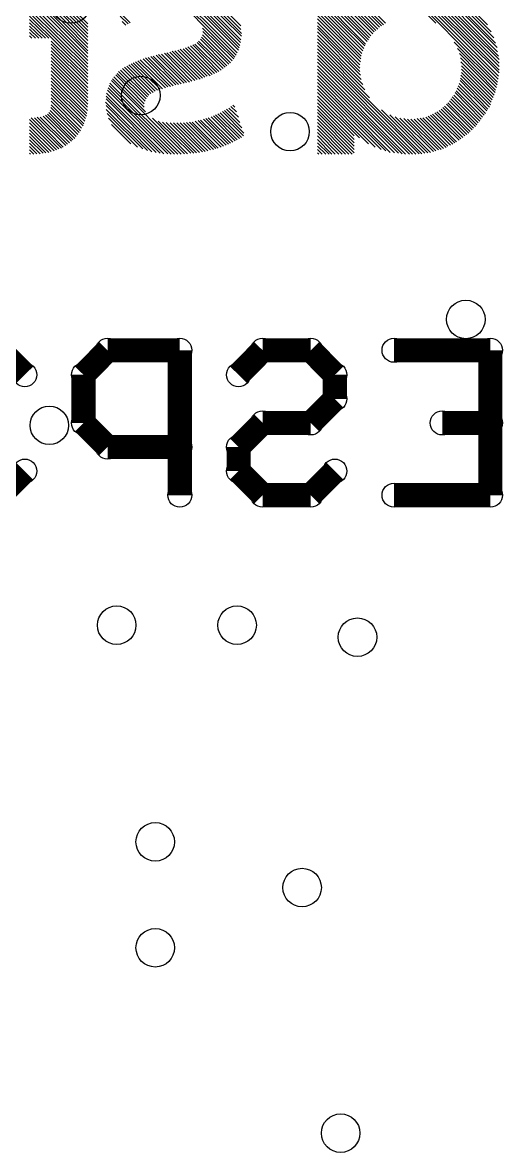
# Model space of a CAD drawing. Extents: x 0 to 23.8, y 0 to 22.7.
# Drawn here: x 6.65 to 9.18, y 9.19 to 15.15 of the extents above; entities that cross this region are included whole.
import ezdxf

# ---------------------------------------------------------------- set-up
doc = ezdxf.new("R2010")
doc.units = 0
doc.layers.get('0').update_dxf_attribs({"linetype": 'CONTINUOUS'})
doc.layers.add('XIAOESP32C3_GBO', color=7, linetype='CONTINUOUS')
doc.layers.add('XIAOESP32C3_TXT', color=14, linetype='CONTINUOUS')

# ---------------------------------------------------------------- blocks, each defined once
blk = doc.blocks.new('ROUND_14')
blk.add_circle((0, 0), 0.0635)
blk = doc.blocks.new('ROUND_3')
blk.add_circle((0, 0), 0)
blk = doc.blocks.new('ROUND_24')
blk.add_circle((0, 0), 0.1016)

msp = doc.modelspace()

# ---------------------------------------------------------------- linework, layer by layer
at = {"layer": 'XIAOESP32C3_GBO'}
for points in [[(8.52932, 15.12824), (8.20166, 15.4559)], [(8.20166, 15.43812), (8.51916, 15.11808)], [(8.509, 15.11046), (8.20166, 15.42034)], [(8.20166, 15.40256), (8.50138, 15.10284)], [(8.49376, 15.09268), (8.20166, 15.38478)], [(6.99008, 15.14602), (6.79704, 15.33906)], [(6.79704, 15.32128), (6.99008, 15.12824)], [(7.37108, 15.367), (7.76478, 14.97076)], [(7.7724, 14.98092), (7.38632, 15.367)], [(7.4041, 15.367), (7.77748, 14.99362)], [(7.7851, 15.00632), (7.42188, 15.36954)], [(7.43966, 15.36954), (7.78764, 15.01902)], [(7.79272, 15.03172), (7.45744, 15.367)], [(7.47522, 15.367), (7.79526, 15.04696)], [(7.7978, 15.0622), (7.49554, 15.36446)], [(7.51586, 15.36192), (7.80034, 15.07998)], [(7.80034, 15.09522), (7.53618, 15.35938)], [(7.55904, 15.35684), (7.7978, 15.11554)], [(7.7978, 15.13586), (7.5819, 15.34922)], [(8.20166, 15.367), (8.4836, 15.08252)], [(8.47598, 15.07236), (8.20166, 15.34922)], [(8.20166, 15.33144), (8.4709, 15.0622)], [(8.8265, 15.14856), (8.61314, 15.36192)], [(8.62838, 15.36446), (9.15162, 14.83868)], [(9.15416, 14.85392), (8.64362, 15.36446)], [(8.6614, 15.367), (9.1567, 14.86916)], [(9.15924, 14.88694), (8.67664, 15.367)], [(8.69442, 15.367), (9.15924, 14.90218)], [(9.15924, 14.91996), (8.7122, 15.367)], [(8.72998, 15.367), (9.15924, 14.93774)], [(9.15924, 14.95806), (8.7503, 15.36446)], [(8.77062, 15.36192), (9.1567, 14.97584)], [(9.15162, 14.9987), (8.79348, 15.35938)], [(8.81634, 15.3543), (9.14908, 15.02156)], [(9.14146, 15.04442), (8.84174, 15.34668)], [(8.86968, 15.33652), (9.1313, 15.07236)], [(9.1186, 15.10284), (8.90016, 15.32128)], [(6.99008, 14.97076), (6.69798, 15.26286)], [(6.71576, 15.26286), (6.99008, 14.98854)], [(6.99008, 15.00378), (6.73354, 15.26286)], [(6.75132, 15.26286), (6.99008, 15.02156)], [(6.99008, 15.03934), (6.7691, 15.26286)], [(6.78688, 15.26286), (6.99008, 15.05712)], [(6.99008, 15.11046), (6.79704, 15.3035)], [(6.79704, 15.28572), (6.99008, 15.09268)], [(6.99008, 15.0749), (6.79704, 15.26794)], [(8.46328, 15.05204), (8.20166, 15.31366)], [(8.20166, 15.29588), (8.45566, 15.03934)], [(8.45058, 15.02918), (8.20166, 15.2781)], [(8.20166, 15.26032), (8.4455, 15.01648)], [(8.40232, 15.27048), (8.53948, 15.13586)], [(8.54964, 15.14094), (8.41248, 15.2781)], [(8.42264, 15.28572), (8.5598, 15.14856)], [(8.9408, 15.29842), (9.09828, 15.14094)], [(6.68274, 15.25778), (6.99008, 14.95298)], [(6.99008, 14.9352), (6.68274, 15.24)], [(6.68274, 15.22222), (6.99008, 14.91742)], [(6.99008, 14.89964), (6.68274, 15.20444)], [(7.2136, 15.1511), (7.1501, 15.2146)], [(8.44042, 15.00378), (8.20166, 15.24254)], [(8.20166, 15.22476), (8.43534, 14.98854)], [(8.4328, 14.97584), (8.20166, 15.20698)], [(6.68274, 15.18666), (6.99008, 14.88186)], [(6.78434, 15.06982), (6.68274, 15.16888)], [(6.68274, 15.1511), (6.76656, 15.06982)], [(7.16026, 15.18666), (7.20344, 15.14602)], [(7.19074, 15.1384), (7.17042, 15.15872)], [(8.20166, 15.1892), (8.43026, 14.9606)], [(8.42772, 14.94536), (8.20166, 15.17142)], [(8.20166, 15.15364), (8.42518, 14.93012)], [(6.74878, 15.06982), (6.68274, 15.13332)], [(6.68274, 15.11808), (6.731, 15.06982)], [(6.71322, 15.06982), (6.68274, 15.1003)], [(6.68274, 15.08252), (6.69544, 15.06982)], [(7.7597, 14.9606), (7.5946, 15.12316)], [(7.74192, 14.94028), (7.5946, 15.0876)], [(7.59714, 15.10538), (7.75208, 14.95044)], [(8.42518, 14.91234), (8.20166, 15.13586)], [(8.20166, 15.12062), (8.42518, 14.89456)], [(8.42772, 14.87424), (8.20166, 15.10284)], [(8.20166, 15.08506), (8.4328, 14.85138)], [(6.99008, 14.86408), (6.79704, 15.05458)], [(6.79704, 15.03934), (6.99008, 14.8463)], [(6.99008, 14.82852), (6.79704, 15.02156)], [(7.6581, 14.8844), (7.5184, 15.0241)], [(7.5311, 15.02918), (7.6708, 14.88948)], [(7.68096, 14.89456), (7.5438, 15.03426)], [(7.55396, 15.03934), (7.69366, 14.90218)], [(7.70382, 14.9098), (7.56666, 15.04696)], [(7.57428, 15.05458), (7.71398, 14.91742)], [(7.72414, 14.92504), (7.58444, 15.06474)], [(7.58952, 15.0749), (7.7343, 14.93266)], [(8.44042, 14.82598), (8.20166, 15.06728)], [(8.20166, 15.0495), (8.45058, 14.79804)], [(8.47598, 14.75486), (8.20166, 15.03172)], [(9.14908, 14.82344), (8.92302, 15.0495)], [(6.79704, 15.00378), (6.99008, 14.81074)], [(6.99008, 14.79296), (6.79704, 14.986)], [(6.79704, 14.96822), (6.99008, 14.77518)], [(7.28218, 14.9606), (7.42696, 14.81582)], [(7.43966, 14.81836), (7.29488, 14.96568)], [(7.30758, 14.96822), (7.4549, 14.82344)], [(7.4676, 14.82598), (7.32282, 14.9733)], [(7.33552, 14.97584), (7.48284, 14.82852)], [(7.49808, 14.8336), (7.35076, 14.98092)], [(7.36346, 14.98346), (7.51078, 14.83614)], [(7.52602, 14.83868), (7.3787, 14.986)], [(7.39394, 14.99108), (7.53872, 14.84376)], [(7.55396, 14.8463), (7.40664, 14.99362)], [(7.42188, 14.99616), (7.56666, 14.85138)], [(7.5819, 14.85392), (7.43458, 15.00124)], [(7.44982, 15.00378), (7.5946, 14.859)], [(7.6073, 14.86408), (7.46506, 15.00632)], [(7.47776, 15.0114), (7.62, 14.86916)], [(7.63524, 14.8717), (7.493, 15.01394)], [(7.5057, 15.01902), (7.6454, 14.87932)], [(8.75284, 14.46022), (8.20166, 15.01394)], [(8.20166, 14.99616), (8.7376, 14.46022)], [(8.71982, 14.45768), (8.20166, 14.97838)], [(8.20166, 14.9606), (8.70204, 14.45768)], [(8.9408, 15.01648), (9.14654, 14.81074)], [(9.14146, 14.7955), (8.95096, 14.98854)], [(8.95604, 14.96568), (9.13892, 14.7828)], [(6.99008, 14.7574), (6.79704, 14.95044)], [(6.79704, 14.93266), (6.99008, 14.73962)], [(6.99008, 14.72184), (6.79704, 14.91488)], [(7.1628, 14.90218), (7.30504, 14.75994)], [(7.31266, 14.7701), (7.17296, 14.9098)], [(7.18312, 14.91742), (7.32282, 14.77772)], [(7.33552, 14.7828), (7.19582, 14.9225)], [(7.20598, 14.93012), (7.34568, 14.79042)], [(7.35838, 14.7955), (7.21868, 14.9352)], [(7.22884, 14.94028), (7.37108, 14.80058)], [(7.38378, 14.80312), (7.24154, 14.94536)], [(7.25424, 14.95044), (7.39902, 14.8082)], [(7.41172, 14.81328), (7.26694, 14.95552)], [(8.6868, 14.45768), (8.20166, 14.94282)], [(8.20166, 14.92504), (8.66648, 14.45768)], [(8.6487, 14.46022), (8.20166, 14.90726)], [(9.13384, 14.7701), (8.95858, 14.94536)], [(8.96112, 14.92504), (9.12876, 14.7574)], [(9.12368, 14.7447), (8.96112, 14.90726)], [(6.79704, 14.8971), (6.98754, 14.7066)], [(6.98754, 14.68882), (6.79704, 14.87932)], [(6.79704, 14.86154), (6.985, 14.67358)], [(6.98246, 14.65834), (6.79704, 14.84376)], [(7.11454, 14.8463), (7.50062, 14.46022)], [(7.29488, 14.6812), (7.11962, 14.85646)], [(7.12724, 14.86662), (7.28726, 14.7066)], [(7.28726, 14.72438), (7.1374, 14.87678)], [(7.14502, 14.8844), (7.29234, 14.73708)], [(7.29742, 14.74978), (7.15264, 14.89456)], [(8.20166, 14.88948), (8.62838, 14.46276)], [(8.60806, 14.4653), (8.20166, 14.8717)], [(8.20166, 14.85392), (8.5852, 14.46784)], [(9.10082, 14.69644), (8.9535, 14.8463)], [(8.95604, 14.859), (9.10844, 14.7066)], [(9.11352, 14.7193), (8.95858, 14.87424)], [(8.96112, 14.88948), (9.1186, 14.732)], [(6.97738, 14.64564), (6.79704, 14.82598)], [(6.79704, 14.8082), (6.97484, 14.63294)], [(6.96976, 14.6177), (6.79704, 14.79042)], [(7.09422, 14.7955), (7.4295, 14.45768)], [(7.44728, 14.45768), (7.09676, 14.8082)], [(7.10184, 14.8209), (7.46506, 14.45768)], [(7.48284, 14.45768), (7.10692, 14.8336)], [(8.56234, 14.47546), (8.20166, 14.83614)], [(8.20166, 14.81836), (8.53694, 14.48308)], [(8.50646, 14.49578), (8.20166, 14.80058)], [(8.20166, 14.7828), (8.4709, 14.51356)], [(8.9281, 14.7828), (9.06526, 14.6431)], [(9.07288, 14.65326), (8.93318, 14.79296)], [(8.93826, 14.80566), (9.0805, 14.66342)], [(9.08812, 14.67358), (8.94334, 14.81836)], [(8.94842, 14.83106), (9.09574, 14.68628)], [(6.79704, 14.77264), (6.96468, 14.60754)], [(6.95706, 14.59484), (6.79704, 14.75486)], [(6.79704, 14.73708), (6.95198, 14.58214)], [(7.08406, 14.732), (7.35076, 14.46784)], [(7.0866, 14.76502), (7.3914, 14.46022)], [(7.37108, 14.46276), (7.0866, 14.74978)], [(7.41172, 14.46022), (7.08914, 14.78026)], [(8.42264, 14.54404), (8.20166, 14.76502)], [(8.20166, 14.74724), (8.3947, 14.5542)], [(8.3947, 14.53642), (8.20166, 14.72946)], [(8.88238, 14.72184), (9.017, 14.58722)], [(9.02462, 14.59484), (8.89, 14.72946)], [(8.89762, 14.73962), (9.03478, 14.605)], [(9.0424, 14.61262), (8.90524, 14.74978)], [(8.91286, 14.75994), (9.05002, 14.62278)], [(9.05764, 14.63294), (8.92048, 14.7701)], [(6.76656, 14.66342), (6.90372, 14.52626)], [(6.91134, 14.53388), (6.77672, 14.6685)], [(6.78434, 14.67866), (6.9215, 14.5415)], [(6.92912, 14.55166), (6.79196, 14.68882)], [(6.7945, 14.70406), (6.93674, 14.56182)], [(6.94436, 14.57198), (6.79704, 14.7193)], [(7.3279, 14.47038), (7.0866, 14.71422)], [(7.0866, 14.6939), (7.30504, 14.478)], [(7.27964, 14.48562), (7.09168, 14.67358)], [(7.79018, 14.5415), (7.66318, 14.66596)], [(7.67588, 14.67104), (7.80034, 14.54658)], [(7.8105, 14.5542), (7.68858, 14.67612)], [(7.70128, 14.68374), (7.81304, 14.56944)], [(7.80288, 14.59738), (7.71144, 14.68882)], [(7.7216, 14.69644), (7.79272, 14.62532)], [(7.7851, 14.65326), (7.7343, 14.70152)], [(7.74446, 14.70914), (7.77494, 14.6812)], [(7.76478, 14.7066), (7.75462, 14.71676)], [(8.20166, 14.71168), (8.3947, 14.51864)], [(8.3947, 14.50086), (8.20166, 14.6939)], [(8.20166, 14.67866), (8.3947, 14.48308)], [(8.76808, 14.46276), (8.53948, 14.69136)], [(8.58266, 14.66596), (8.78332, 14.4653)], [(8.79856, 14.66342), (8.93572, 14.52372)], [(8.94842, 14.53134), (8.80872, 14.6685)], [(8.82142, 14.67612), (8.95858, 14.53896)], [(8.96874, 14.54658), (8.83158, 14.6812)], [(8.84428, 14.68882), (8.9789, 14.5542)], [(8.98906, 14.56182), (8.85444, 14.69644)], [(8.86206, 14.70406), (8.99922, 14.56944)], [(9.00684, 14.57706), (8.87222, 14.71168)], [(6.68274, 14.64056), (6.83768, 14.48562)], [(6.82498, 14.48054), (6.68274, 14.62278)], [(6.68274, 14.605), (6.81228, 14.47546)], [(6.85038, 14.4907), (6.69036, 14.65072)], [(6.70814, 14.65072), (6.86054, 14.49578)], [(6.87324, 14.5034), (6.72338, 14.65326)], [(6.73862, 14.65326), (6.8834, 14.51102)], [(6.89356, 14.51864), (6.75386, 14.65834)], [(7.0993, 14.64818), (7.2517, 14.49578)], [(7.21614, 14.51356), (7.11454, 14.61516)], [(7.51586, 14.46022), (7.33044, 14.64818)], [(7.36092, 14.63294), (7.53364, 14.46276)], [(7.54888, 14.46276), (7.38378, 14.62786)], [(7.4041, 14.62532), (7.56412, 14.4653)], [(7.57936, 14.46784), (7.42442, 14.62278)], [(7.4422, 14.62278), (7.5946, 14.47038)], [(7.60984, 14.47292), (7.45998, 14.62278)], [(7.47776, 14.62278), (7.62254, 14.47546)], [(7.63778, 14.48054), (7.49554, 14.62278)], [(7.51078, 14.62532), (7.65302, 14.48308)], [(7.66572, 14.48816), (7.52602, 14.62786)], [(7.54126, 14.62786), (7.67842, 14.4907)], [(7.69366, 14.49578), (7.5565, 14.63294)], [(7.57174, 14.63548), (7.70636, 14.50086)], [(7.71906, 14.50594), (7.58444, 14.63802)], [(7.59968, 14.6431), (7.73176, 14.51102)], [(7.74192, 14.5161), (7.61238, 14.64564)], [(7.62508, 14.65072), (7.75462, 14.52118)], [(7.76732, 14.5288), (7.64032, 14.6558)], [(7.65302, 14.66088), (7.77748, 14.53388)], [(8.3947, 14.4653), (8.20166, 14.66088)], [(8.20166, 14.6431), (8.38454, 14.45768)], [(8.36676, 14.45768), (8.20166, 14.62532)], [(8.20166, 14.60754), (8.34898, 14.45768)], [(8.79856, 14.46784), (8.6106, 14.6558)], [(8.636, 14.64818), (8.8138, 14.47292)], [(8.8265, 14.47546), (8.65632, 14.64564)], [(8.67664, 14.6431), (8.8392, 14.48054)], [(8.85444, 14.48308), (8.69442, 14.6431)], [(8.7122, 14.6431), (8.86714, 14.48816)], [(8.87984, 14.49324), (8.72744, 14.64564)], [(8.74268, 14.64818), (8.89, 14.50086)], [(8.9027, 14.50594), (8.75792, 14.65072)], [(8.77316, 14.65326), (8.9154, 14.51102)], [(8.92556, 14.51864), (8.78586, 14.65834)], [(6.79704, 14.47292), (6.68274, 14.58722)], [(6.68274, 14.56944), (6.78434, 14.46784)], [(6.7691, 14.4653), (6.68274, 14.55166)], [(8.3312, 14.45768), (8.20166, 14.58976)], [(8.20166, 14.57198), (8.31342, 14.45768)], [(8.29564, 14.45768), (8.20166, 14.5542)], [(6.68274, 14.53388), (6.75386, 14.46276)], [(6.73862, 14.46022), (6.68274, 14.5161)], [(6.68274, 14.49832), (6.72084, 14.46022)], [(8.20166, 14.53642), (8.27786, 14.45768)], [(8.26262, 14.45768), (8.20166, 14.51864)], [(8.20166, 14.50086), (8.24484, 14.45768)], [(8.22706, 14.45768), (8.20166, 14.48308)], [(6.7056, 14.45768), (6.68274, 14.48054)], [(6.68274, 14.46276), (6.68782, 14.45768)], [(8.20166, 14.4653), (8.20928, 14.45768)]]:
    msp.add_lwpolyline(points, dxfattribs=at)
at = {"layer": 'XIAOESP32C3_GBO', "const_width": 0.127}
for points in [[(6.65734, 13.29436), (6.53034, 13.4239)], [(7.09422, 13.4239), (6.96722, 13.29436)], [(7.47522, 13.4239), (7.09422, 13.4239)], [(7.47522, 12.65936), (7.47522, 13.4239)], [(7.9121, 13.4239), (7.7851, 13.29436)], [(8.1661, 13.4239), (7.9121, 13.4239)], [(8.2931, 13.29436), (8.1661, 13.4239)], [(8.60552, 13.4239), (9.11352, 13.4239)], [(9.11352, 13.4239), (9.11352, 12.65936)], [(6.96722, 13.29436), (6.96722, 13.04036)], [(8.2931, 13.16736), (8.2931, 13.29436)], [(8.1661, 13.04036), (8.2931, 13.16736)], [(6.96722, 13.04036), (7.09422, 12.91336)], [(7.7851, 12.91336), (7.9121, 13.04036)], [(7.9121, 13.04036), (8.1661, 13.04036)], [(9.11352, 13.04036), (8.85952, 13.04036)], [(7.09422, 12.91336), (7.47522, 12.91336)], [(7.7851, 12.78636), (7.7851, 12.91336)], [(6.53034, 12.65936), (6.65734, 12.78636)], [(7.9121, 12.65936), (7.7851, 12.78636)], [(8.2931, 12.78636), (8.1661, 12.65936)], [(8.1661, 12.65936), (7.9121, 12.65936)], [(9.11352, 12.65936), (8.60552, 12.65936)]]:
    msp.add_lwpolyline(points, dxfattribs=at)

# ---------------------------------------------------------------- block references
at = {"layer": 'XIAOESP32C3_GBO'}
for name, p in [('ROUND_3', (7.2136, 15.1511)), ('ROUND_3', (6.68274, 15.1511)), ('ROUND_3', (8.5598, 15.14856)), ('ROUND_3', (8.8265, 15.14856)), ('ROUND_3', (6.99008, 15.14602)), ('ROUND_3', (7.20344, 15.14602)), ('ROUND_3', (8.54964, 15.14094)), ('ROUND_3', (9.09828, 15.14094)), ('ROUND_3', (7.19074, 15.1384)), ('ROUND_3', (8.20166, 15.13586)), ('ROUND_3', (8.53948, 15.13586)), ('ROUND_3', (7.7978, 15.13586)), ('ROUND_3', (6.68274, 15.13332)), ('ROUND_3', (8.52932, 15.12824)), ('ROUND_3', (6.99008, 15.12824)), ('ROUND_3', (7.5946, 15.12316)), ('ROUND_3', (8.20166, 15.12062)), ('ROUND_3', (8.51916, 15.11808)), ('ROUND_3', (6.68274, 15.11808)), ('ROUND_3', (7.7978, 15.11554)), ('ROUND_3', (8.509, 15.11046)), ('ROUND_3', (6.99008, 15.11046)), ('ROUND_3', (7.59714, 15.10538)), ('ROUND_3', (8.20166, 15.10284)), ('ROUND_3', (8.50138, 15.10284)), ('ROUND_3', (9.1186, 15.10284)), ('ROUND_3', (6.68274, 15.1003)), ('ROUND_3', (7.80034, 15.09522)), ('ROUND_3', (8.49376, 15.09268)), ('ROUND_3', (6.99008, 15.09268)), ('ROUND_3', (7.5946, 15.0876)), ('ROUND_3', (8.20166, 15.08506)), ('ROUND_3', (8.4836, 15.08252)), ('ROUND_3', (6.68274, 15.08252)), ('ROUND_3', (7.80034, 15.07998)), ('ROUND_3', (7.58952, 15.0749)), ('ROUND_3', (6.99008, 15.0749)), ('ROUND_3', (8.47598, 15.07236)), ('ROUND_3', (9.1313, 15.07236)), ('ROUND_3', (6.69544, 15.06982)), ('ROUND_3', (6.71322, 15.06982)), ('ROUND_3', (6.731, 15.06982)), ('ROUND_3', (6.74878, 15.06982)), ('ROUND_3', (6.76656, 15.06982)), ('ROUND_3', (6.78434, 15.06982)), ('ROUND_3', (8.20166, 15.06728)), ('ROUND_3', (7.58444, 15.06474)), ('ROUND_3', (8.4709, 15.0622)), ('ROUND_3', (7.7978, 15.0622)), ('ROUND_3', (6.99008, 15.05712)), ('ROUND_3', (7.57428, 15.05458)), ('ROUND_3', (6.79704, 15.05458)), ('ROUND_3', (8.46328, 15.05204)), ('ROUND_3', (8.92302, 15.0495)), ('ROUND_3', (8.20166, 15.0495)), ('ROUND_3', (7.79526, 15.04696)), ('ROUND_3', (7.56666, 15.04696)), ('ROUND_3', (9.14146, 15.04442)), ('ROUND_3', (8.45566, 15.03934)), ('ROUND_3', (7.55396, 15.03934)), ('ROUND_3', (6.99008, 15.03934)), ('ROUND_3', (6.79704, 15.03934)), ('ROUND_3', (7.5438, 15.03426)), ('ROUND_3', (8.20166, 15.03172)), ('ROUND_3', (7.79272, 15.03172)), ('ROUND_3', (8.45058, 15.02918)), ('ROUND_3', (7.5311, 15.02918)), ('ROUND_3', (7.5184, 15.0241)), ('ROUND_3', (9.14908, 15.02156)), ('ROUND_3', (6.99008, 15.02156)), ('ROUND_3', (6.79704, 15.02156)), ('ROUND_3', (7.78764, 15.01902)), ('ROUND_3', (7.5057, 15.01902)), ('ROUND_3', (8.9408, 15.01648)), ('ROUND_3', (8.4455, 15.01648)), ('ROUND_3', (7.493, 15.01394)), ('ROUND_3', (8.20166, 15.01394)), ('ROUND_3', (7.47776, 15.0114)), ('ROUND_3', (7.7851, 15.00632)), ('ROUND_3', (7.46506, 15.00632)), ('ROUND_3', (8.44042, 15.00378)), ('ROUND_3', (7.44982, 15.00378)), ('ROUND_3', (6.99008, 15.00378)), ('ROUND_3', (6.79704, 15.00378)), ('ROUND_3', (7.43458, 15.00124)), ('ROUND_3', (9.15162, 14.9987)), ('ROUND_3', (7.42188, 14.99616)), ('ROUND_3', (8.20166, 14.99616)), ('ROUND_3', (7.77748, 14.99362)), ('ROUND_3', (7.40664, 14.99362)), ('ROUND_3', (7.39394, 14.99108)), ('ROUND_3', (8.95096, 14.98854)), ('ROUND_3', (8.43534, 14.98854)), ('ROUND_3', (6.99008, 14.98854)), ('ROUND_3', (7.3787, 14.986)), ('ROUND_3', (6.79704, 14.986)), ('ROUND_3', (7.36346, 14.98346)), ('ROUND_3', (7.7724, 14.98092)), ('ROUND_3', (7.35076, 14.98092)), ('ROUND_3', (8.20166, 14.97838)), ('ROUND_3', (8.4328, 14.97584)), ('ROUND_3', (9.1567, 14.97584)), ('ROUND_3', (7.33552, 14.97584)), ('ROUND_3', (7.32282, 14.9733)), ('ROUND_3', (7.76478, 14.97076)), ('ROUND_3', (6.99008, 14.97076)), ('ROUND_3', (7.30758, 14.96822)), ('ROUND_3', (6.79704, 14.96822)), ('ROUND_3', (8.95604, 14.96568)), ('ROUND_3', (7.29488, 14.96568)), ('ROUND_3', (8.43026, 14.9606)), ('ROUND_3', (7.7597, 14.9606)), ('ROUND_3', (7.28218, 14.9606)), ('ROUND_3', (8.20166, 14.9606)), ('ROUND_3', (9.15924, 14.95806)), ('ROUND_3', (7.26694, 14.95552)), ('ROUND_3', (6.99008, 14.95298)), ('ROUND_3', (7.75208, 14.95044)), ('ROUND_3', (7.25424, 14.95044)), ('ROUND_3', (6.79704, 14.95044)), ('ROUND_3', (8.95858, 14.94536)), ('ROUND_3', (8.42772, 14.94536)), ('ROUND_3', (7.24154, 14.94536)), ('ROUND_3', (8.20166, 14.94282)), ('ROUND_3', (7.74192, 14.94028)), ('ROUND_3', (7.22884, 14.94028)), ('ROUND_3', (9.15924, 14.93774)), ('ROUND_3', (7.21868, 14.9352)), ('ROUND_3', (6.99008, 14.9352)), ('ROUND_3', (7.7343, 14.93266)), ('ROUND_3', (6.79704, 14.93266)), ('ROUND_3', (8.42518, 14.93012)), ('ROUND_3', (7.20598, 14.93012)), ('ROUND_3', (8.96112, 14.92504)), ('ROUND_3', (7.72414, 14.92504)), ('ROUND_3', (8.20166, 14.92504)), ('ROUND_3', (7.19582, 14.9225)), ('ROUND_3', (9.15924, 14.91996)), ('ROUND_3', (7.71398, 14.91742)), ('ROUND_3', (7.18312, 14.91742)), ('ROUND_3', (6.99008, 14.91742)), ('ROUND_3', (6.79704, 14.91488)), ('ROUND_3', (8.42518, 14.91234)), ('ROUND_3', (7.70382, 14.9098)), ('ROUND_3', (7.17296, 14.9098)), ('ROUND_3', (8.96112, 14.90726)), ('ROUND_3', (8.20166, 14.90726)), ('ROUND_3', (9.15924, 14.90218)), ('ROUND_3', (7.69366, 14.90218)), ('ROUND_3', (7.1628, 14.90218)), ('ROUND_3', (6.99008, 14.89964)), ('ROUND_3', (6.79704, 14.8971)), ('ROUND_3', (8.42518, 14.89456)), ('ROUND_3', (7.68096, 14.89456)), ('ROUND_3', (7.15264, 14.89456)), ('ROUND_3', (8.96112, 14.88948)), ('ROUND_3', (7.6708, 14.88948)), ('ROUND_3', (8.20166, 14.88948)), ('ROUND_3', (9.15924, 14.88694)), ('ROUND_3', (7.6581, 14.8844)), ('ROUND_3', (7.14502, 14.8844)), ('ROUND_3', (6.99008, 14.88186)), ('ROUND_3', (7.6454, 14.87932)), ('ROUND_3', (6.79704, 14.87932)), ('ROUND_3', (7.1374, 14.87678)), ('ROUND_3', (8.95858, 14.87424)), ('ROUND_3', (8.42772, 14.87424)), ('ROUND_3', (7.63524, 14.8717)), ('ROUND_3', (8.20166, 14.8717)), ('ROUND_3', (9.1567, 14.86916)), ('ROUND_3', (7.62, 14.86916)), ('ROUND_3', (7.12724, 14.86662)), ('ROUND_3', (7.6073, 14.86408)), ('ROUND_3', (6.99008, 14.86408)), ('ROUND_3', (6.79704, 14.86154)), ('ROUND_3', (8.95604, 14.859)), ('ROUND_3', (7.5946, 14.859)), ('ROUND_3', (7.11962, 14.85646)), ('ROUND_3', (9.15416, 14.85392)), ('ROUND_3', (7.5819, 14.85392)), ('ROUND_3', (8.20166, 14.85392)), ('ROUND_3', (8.4328, 14.85138)), ('ROUND_3', (7.56666, 14.85138)), ('ROUND_3', (8.9535, 14.8463)), ('ROUND_3', (7.55396, 14.8463)), ('ROUND_3', (7.11454, 14.8463)), ('ROUND_3', (6.99008, 14.8463)), ('ROUND_3', (7.53872, 14.84376)), ('ROUND_3', (6.79704, 14.84376)), ('ROUND_3', (9.15162, 14.83868)), ('ROUND_3', (7.52602, 14.83868)), ('ROUND_3', (7.51078, 14.83614)), ('ROUND_3', (8.20166, 14.83614)), ('ROUND_3', (7.49808, 14.8336)), ('ROUND_3', (7.10692, 14.8336)), ('ROUND_3', (8.94842, 14.83106)), ('ROUND_3', (7.48284, 14.82852)), ('ROUND_3', (6.99008, 14.82852)), ('ROUND_3', (8.44042, 14.82598)), ('ROUND_3', (7.4676, 14.82598)), ('ROUND_3', (6.79704, 14.82598)), ('ROUND_3', (9.14908, 14.82344)), ('ROUND_3', (7.4549, 14.82344)), ('ROUND_3', (7.10184, 14.8209)), ('ROUND_3', (8.94334, 14.81836)), ('ROUND_3', (7.43966, 14.81836)), ('ROUND_3', (8.20166, 14.81836)), ('ROUND_3', (7.42696, 14.81582)), ('ROUND_3', (7.41172, 14.81328)), ('ROUND_3', (9.14654, 14.81074)), ('ROUND_3', (6.99008, 14.81074)), ('ROUND_3', (7.39902, 14.8082)), ('ROUND_3', (7.09676, 14.8082)), ('ROUND_3', (6.79704, 14.8082)), ('ROUND_3', (8.93826, 14.80566)), ('ROUND_3', (7.38378, 14.80312)), ('ROUND_3', (7.37108, 14.80058)), ('ROUND_3', (8.20166, 14.80058)), ('ROUND_3', (8.45058, 14.79804)), ('ROUND_3', (9.14146, 14.7955)), ('ROUND_3', (7.35838, 14.7955)), ('ROUND_3', (7.09422, 14.7955)), ('ROUND_3', (8.93318, 14.79296)), ('ROUND_3', (6.99008, 14.79296)), ('ROUND_3', (7.34568, 14.79042)), ('ROUND_3', (6.79704, 14.79042)), ('ROUND_3', (9.13892, 14.7828)), ('ROUND_3', (8.9281, 14.7828)), ('ROUND_3', (7.33552, 14.7828)), ('ROUND_3', (8.20166, 14.7828)), ('ROUND_3', (7.08914, 14.78026)), ('ROUND_3', (7.32282, 14.77772)), ('ROUND_3', (6.99008, 14.77518)), ('ROUND_3', (6.79704, 14.77264)), ('ROUND_3', (9.13384, 14.7701)), ('ROUND_3', (8.92048, 14.7701)), ('ROUND_3', (7.31266, 14.7701)), ('ROUND_3', (7.0866, 14.76502)), ('ROUND_3', (8.20166, 14.76502)), ('ROUND_3', (8.91286, 14.75994)), ('ROUND_3', (7.30504, 14.75994)), ('ROUND_3', (9.12876, 14.7574)), ('ROUND_3', (6.99008, 14.7574)), ('ROUND_3', (8.47598, 14.75486)), ('ROUND_3', (6.79704, 14.75486)), ('ROUND_3', (8.90524, 14.74978)), ('ROUND_3', (7.29742, 14.74978)), ('ROUND_3', (7.0866, 14.74978)), ('ROUND_3', (8.20166, 14.74724)), ('ROUND_3', (9.12368, 14.7447)), ('ROUND_3', (8.89762, 14.73962)), ('ROUND_3', (6.99008, 14.73962)), ('ROUND_3', (7.29234, 14.73708)), ('ROUND_3', (6.79704, 14.73708)), ('ROUND_3', (9.1186, 14.732)), ('ROUND_3', (7.08406, 14.732)), ('ROUND_3', (8.89, 14.72946)), ('ROUND_3', (8.20166, 14.72946)), ('ROUND_3', (7.28726, 14.72438)), ('ROUND_3', (8.88238, 14.72184)), ('ROUND_3', (6.99008, 14.72184)), ('ROUND_3', (9.11352, 14.7193)), ('ROUND_3', (6.79704, 14.7193)), ('ROUND_3', (7.75462, 14.71676)), ('ROUND_3', (7.0866, 14.71422)), ('ROUND_3', (8.87222, 14.71168)), ('ROUND_3', (8.20166, 14.71168)), ('ROUND_3', (7.74446, 14.70914)), ('ROUND_3', (9.10844, 14.7066)), ('ROUND_3', (7.28726, 14.7066)), ('ROUND_3', (7.76478, 14.7066)), ('ROUND_3', (6.98754, 14.7066)), ('ROUND_3', (8.86206, 14.70406)), ('ROUND_3', (6.7945, 14.70406)), ('ROUND_3', (7.7343, 14.70152)), ('ROUND_3', (9.10082, 14.69644)), ('ROUND_3', (8.85444, 14.69644)), ('ROUND_3', (7.7216, 14.69644)), ('ROUND_3', (7.0866, 14.6939)), ('ROUND_3', (8.20166, 14.6939)), ('ROUND_3', (8.53948, 14.69136)), ('ROUND_3', (8.84428, 14.68882)), ('ROUND_3', (7.71144, 14.68882)), ('ROUND_3', (6.79196, 14.68882)), ('ROUND_3', (6.98754, 14.68882)), ('ROUND_3', (9.09574, 14.68628)), ('ROUND_3', (7.70128, 14.68374)), ('ROUND_3', (8.83158, 14.6812)), ('ROUND_3', (7.29488, 14.6812)), ('ROUND_3', (7.77494, 14.6812)), ('ROUND_3', (6.78434, 14.67866)), ('ROUND_3', (8.20166, 14.67866)), ('ROUND_3', (8.82142, 14.67612)), ('ROUND_3', (7.68858, 14.67612)), ('ROUND_3', (9.08812, 14.67358)), ('ROUND_3', (7.09168, 14.67358)), ('ROUND_3', (6.985, 14.67358)), ('ROUND_3', (7.67588, 14.67104)), ('ROUND_3', (8.80872, 14.6685)), ('ROUND_3', (6.77672, 14.6685)), ('ROUND_3', (8.58266, 14.66596)), ('ROUND_3', (7.66318, 14.66596)), ('ROUND_3', (9.0805, 14.66342)), ('ROUND_3', (8.79856, 14.66342)), ('ROUND_3', (6.76656, 14.66342)), ('ROUND_3', (7.65302, 14.66088)), ('ROUND_3', (8.20166, 14.66088)), ('ROUND_3', (8.78586, 14.65834)), ('ROUND_3', (6.75386, 14.65834)), ('ROUND_3', (6.98246, 14.65834)), ('ROUND_3', (8.6106, 14.6558)), ('ROUND_3', (7.64032, 14.6558)), ('ROUND_3', (9.07288, 14.65326)), ('ROUND_3', (8.77316, 14.65326)), ('ROUND_3', (7.7851, 14.65326)), ('ROUND_3', (6.73862, 14.65326)), ('ROUND_3', (6.72338, 14.65326)), ('ROUND_3', (8.75792, 14.65072)), ('ROUND_3', (7.62508, 14.65072)), ('ROUND_3', (6.70814, 14.65072)), ('ROUND_3', (6.69036, 14.65072)), ('ROUND_3', (8.74268, 14.64818)), ('ROUND_3', (8.636, 14.64818)), ('ROUND_3', (7.33044, 14.64818)), ('ROUND_3', (7.0993, 14.64818)), ('ROUND_3', (8.72744, 14.64564)), ('ROUND_3', (8.65632, 14.64564)), ('ROUND_3', (7.61238, 14.64564)), ('ROUND_3', (6.97738, 14.64564)), ('ROUND_3', (9.06526, 14.6431)), ('ROUND_3', (8.7122, 14.6431)), ('ROUND_3', (8.69442, 14.6431)), ('ROUND_3', (8.67664, 14.6431)), ('ROUND_3', (7.59968, 14.6431)), ('ROUND_3', (8.20166, 14.6431)), ('ROUND_3', (6.68274, 14.64056)), ('ROUND_3', (7.58444, 14.63802)), ('ROUND_3', (7.57174, 14.63548)), ('ROUND_3', (9.05764, 14.63294)), ('ROUND_3', (7.36092, 14.63294)), ('ROUND_3', (7.5565, 14.63294)), ('ROUND_3', (6.97484, 14.63294)), ('ROUND_3', (7.38378, 14.62786)), ('ROUND_3', (7.52602, 14.62786)), ('ROUND_3', (7.54126, 14.62786)), ('ROUND_3', (7.4041, 14.62532)), ('ROUND_3', (7.51078, 14.62532)), ('ROUND_3', (7.79272, 14.62532)), ('ROUND_3', (8.20166, 14.62532)), ('ROUND_3', (9.05002, 14.62278)), ('ROUND_3', (7.42442, 14.62278)), ('ROUND_3', (7.4422, 14.62278)), ('ROUND_3', (7.45998, 14.62278)), ('ROUND_3', (7.47776, 14.62278)), ('ROUND_3', (7.49554, 14.62278)), ('ROUND_3', (6.68274, 14.62278)), ('ROUND_3', (6.96976, 14.6177)), ('ROUND_3', (7.11454, 14.61516)), ('ROUND_3', (9.0424, 14.61262)), ('ROUND_3', (6.96468, 14.60754)), ('ROUND_3', (8.20166, 14.60754)), ('ROUND_3', (9.03478, 14.605)), ('ROUND_3', (6.68274, 14.605)), ('ROUND_3', (7.80288, 14.59738)), ('ROUND_3', (9.02462, 14.59484)), ('ROUND_3', (6.95706, 14.59484)), ('ROUND_3', (8.20166, 14.58976)), ('ROUND_3', (9.017, 14.58722)), ('ROUND_3', (6.68274, 14.58722)), ('ROUND_3', (6.95198, 14.58214)), ('ROUND_3', (9.00684, 14.57706)), ('ROUND_3', (6.94436, 14.57198)), ('ROUND_3', (8.20166, 14.57198)), ('ROUND_3', (8.99922, 14.56944)), ('ROUND_3', (7.81304, 14.56944)), ('ROUND_3', (6.68274, 14.56944)), ('ROUND_3', (8.98906, 14.56182)), ('ROUND_3', (6.93674, 14.56182)), ('ROUND_3', (8.9789, 14.5542)), ('ROUND_3', (7.8105, 14.5542)), ('ROUND_3', (8.20166, 14.5542)), ('ROUND_3', (8.3947, 14.5542)), ('ROUND_3', (6.92912, 14.55166)), ('ROUND_3', (6.68274, 14.55166)), ('ROUND_3', (8.96874, 14.54658)), ('ROUND_3', (7.80034, 14.54658)), ('ROUND_3', (8.42264, 14.54404)), ('ROUND_3', (7.79018, 14.5415)), ('ROUND_3', (6.9215, 14.5415)), ('ROUND_3', (8.95858, 14.53896)), ('ROUND_3', (8.20166, 14.53642)), ('ROUND_3', (8.3947, 14.53642)), ('ROUND_3', (7.77748, 14.53388)), ('ROUND_3', (6.91134, 14.53388)), ('ROUND_3', (6.68274, 14.53388)), ('ROUND_3', (8.94842, 14.53134)), ('ROUND_3', (7.76732, 14.5288)), ('ROUND_3', (6.90372, 14.52626)), ('ROUND_3', (8.93572, 14.52372)), ('ROUND_3', (7.75462, 14.52118)), ('ROUND_3', (8.92556, 14.51864)), ('ROUND_3', (6.89356, 14.51864)), ('ROUND_3', (8.20166, 14.51864)), ('ROUND_3', (8.3947, 14.51864)), ('ROUND_3', (7.74192, 14.5161)), ('ROUND_3', (6.68274, 14.5161)), ('ROUND_3', (7.21614, 14.51356)), ('ROUND_3', (8.4709, 14.51356)), ('ROUND_3', (8.9154, 14.51102)), ('ROUND_3', (7.73176, 14.51102)), ('ROUND_3', (6.8834, 14.51102)), ('ROUND_3', (8.9027, 14.50594)), ('ROUND_3', (7.71906, 14.50594)), ('ROUND_3', (6.87324, 14.5034)), ('ROUND_3', (8.89, 14.50086)), ('ROUND_3', (7.70636, 14.50086)), ('ROUND_3', (8.20166, 14.50086)), ('ROUND_3', (8.3947, 14.50086)), ('ROUND_3', (6.68274, 14.49832)), ('ROUND_3', (7.69366, 14.49578)), ('ROUND_3', (7.2517, 14.49578)), ('ROUND_3', (6.86054, 14.49578)), ('ROUND_3', (8.50646, 14.49578)), ('ROUND_3', (8.87984, 14.49324)), ('ROUND_3', (7.67842, 14.4907)), ('ROUND_3', (6.85038, 14.4907)), ('ROUND_3', (8.86714, 14.48816)), ('ROUND_3', (7.66572, 14.48816)), ('ROUND_3', (7.27964, 14.48562)), ('ROUND_3', (6.83768, 14.48562)), ('ROUND_3', (8.85444, 14.48308)), ('ROUND_3', (7.65302, 14.48308)), ('ROUND_3', (8.20166, 14.48308)), ('ROUND_3', (8.3947, 14.48308)), ('ROUND_3', (8.53694, 14.48308)), ('ROUND_3', (8.8392, 14.48054)), ('ROUND_3', (7.63778, 14.48054)), ('ROUND_3', (6.82498, 14.48054)), ('ROUND_3', (6.68274, 14.48054)), ('ROUND_3', (7.30504, 14.478)), ('ROUND_3', (8.8265, 14.47546)), ('ROUND_3', (7.62254, 14.47546)), ('ROUND_3', (6.81228, 14.47546)), ('ROUND_3', (8.56234, 14.47546)), ('ROUND_3', (8.8138, 14.47292)), ('ROUND_3', (7.60984, 14.47292)), ('ROUND_3', (6.79704, 14.47292)), ('ROUND_3', (7.5946, 14.47038)), ('ROUND_3', (7.3279, 14.47038)), ('ROUND_3', (8.79856, 14.46784)), ('ROUND_3', (7.57936, 14.46784)), ('ROUND_3', (7.35076, 14.46784)), ('ROUND_3', (6.78434, 14.46784)), ('ROUND_3', (8.5852, 14.46784)), ('ROUND_3', (8.78332, 14.4653)), ('ROUND_3', (7.56412, 14.4653)), ('ROUND_3', (6.7691, 14.4653)), ('ROUND_3', (8.20166, 14.4653)), ('ROUND_3', (8.3947, 14.4653)), ('ROUND_3', (8.60806, 14.4653)), ('ROUND_3', (8.76808, 14.46276)), ('ROUND_3', (7.53364, 14.46276)), ('ROUND_3', (7.54888, 14.46276)), ('ROUND_3', (7.37108, 14.46276)), ('ROUND_3', (6.75386, 14.46276)), ('ROUND_3', (6.68274, 14.46276)), ('ROUND_3', (8.62838, 14.46276)), ('ROUND_3', (7.50062, 14.46022)), ('ROUND_3', (7.51586, 14.46022)), ('ROUND_3', (7.41172, 14.46022)), ('ROUND_3', (7.3914, 14.46022)), ('ROUND_3', (6.73862, 14.46022)), ('ROUND_3', (6.72084, 14.46022)), ('ROUND_3', (8.6487, 14.46022)), ('ROUND_3', (8.7376, 14.46022)), ('ROUND_3', (8.75284, 14.46022)), ('ROUND_3', (7.48284, 14.45768)), ('ROUND_3', (7.46506, 14.45768)), ('ROUND_3', (7.44728, 14.45768)), ('ROUND_3', (7.4295, 14.45768)), ('ROUND_3', (6.7056, 14.45768)), ('ROUND_3', (6.68782, 14.45768)), ('ROUND_3', (8.34898, 14.45768)), ('ROUND_3', (8.3312, 14.45768)), ('ROUND_3', (8.31342, 14.45768)), ('ROUND_3', (8.29564, 14.45768)), ('ROUND_3', (8.27786, 14.45768)), ('ROUND_3', (8.26262, 14.45768)), ('ROUND_3', (8.24484, 14.45768)), ('ROUND_3', (8.22706, 14.45768)), ('ROUND_3', (8.20928, 14.45768)), ('ROUND_3', (8.36676, 14.45768)), ('ROUND_3', (8.38454, 14.45768)), ('ROUND_3', (8.66648, 14.45768)), ('ROUND_3', (8.6868, 14.45768)), ('ROUND_3', (8.70204, 14.45768)), ('ROUND_3', (8.71982, 14.45768)), ('ROUND_14', (7.09422, 13.4239)), ('ROUND_14', (7.47522, 13.4239)), ('ROUND_14', (7.47522, 13.4239)), ('ROUND_14', (7.9121, 13.4239)), ('ROUND_14', (8.1661, 13.4239)), ('ROUND_14', (8.60552, 13.4239)), ('ROUND_14', (9.11352, 13.4239)), ('ROUND_14', (9.11352, 13.4239)), ('ROUND_14', (6.65734, 13.29436)), ('ROUND_14', (6.96722, 13.29436)), ('ROUND_14', (7.7851, 13.29436)), ('ROUND_14', (8.2931, 13.29436)), ('ROUND_14', (8.2931, 13.16736)), ('ROUND_14', (6.96722, 13.04036)), ('ROUND_14', (7.9121, 13.04036)), ('ROUND_14', (8.1661, 13.04036)), ('ROUND_14', (8.85952, 13.04036)), ('ROUND_14', (9.11352, 13.04036)), ('ROUND_14', (7.09422, 12.91336)), ('ROUND_14', (7.47522, 12.91336)), ('ROUND_14', (7.7851, 12.91336)), ('ROUND_14', (6.65734, 12.78636)), ('ROUND_14', (7.7851, 12.78636)), ('ROUND_14', (8.2931, 12.78636)), ('ROUND_14', (7.47522, 12.65936)), ('ROUND_14', (7.9121, 12.65936)), ('ROUND_14', (8.1661, 12.65936)), ('ROUND_14', (8.60552, 12.65936)), ('ROUND_14', (9.11352, 12.65936))]:
    msp.add_blockref(name, p, dxfattribs=at)
at = {"layer": 'XIAOESP32C3_TXT'}
for p in [(6.90118, 15.25016), (7.26948, 14.76756), (8.05688, 14.57706), (8.98398, 13.58646), (6.78688, 13.02766), (7.14248, 11.97356), (7.77748, 11.97356), (8.41248, 11.91006), (7.34568, 10.83056), (8.12038, 10.58926), (7.34568, 10.27176), (8.32358, 9.29386)]:
    msp.add_blockref('ROUND_24', p, dxfattribs=at)

doc.saveas('drawing.dxf')
